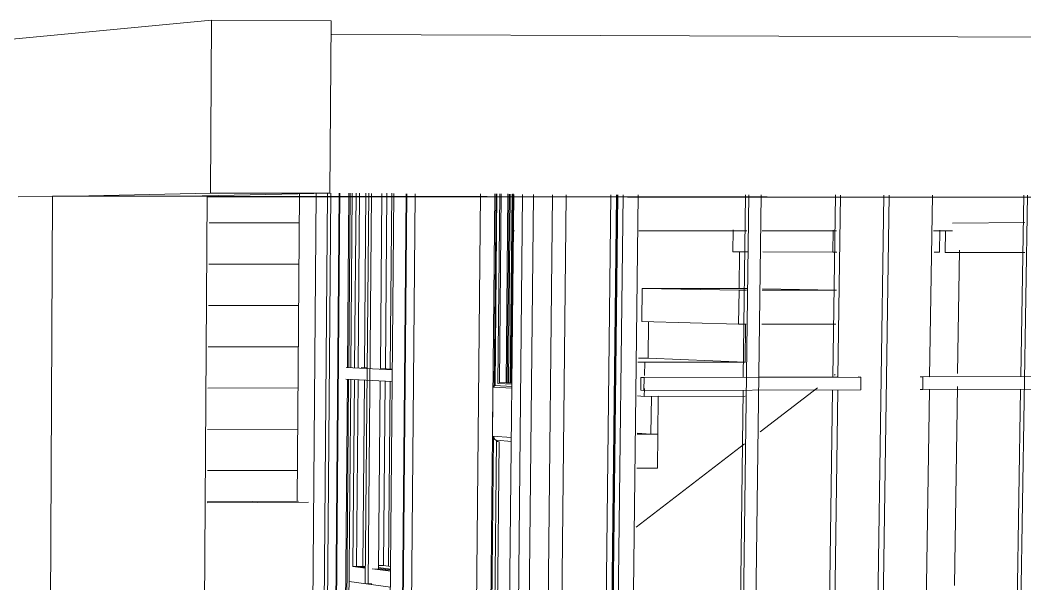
# Model space of a CAD drawing. Header units: inches. Extents: x 205 to 211, y -138 to -29.
# Drawn here: x 208.7882 to 208.9111, y -72.9838 to -72.9149 of the extents above; entities that cross this region are included whole.
import ezdxf

# ---------------------------------------------------------------- set-up
doc = ezdxf.new("R2010")
doc.units = ezdxf.units.IN
doc.header["$MEASUREMENT"] = 0
for name, color, linetype, lineweight in [('A-DOOR', 31, 'Continuous', 13), ('A-DOOR-FRAM', 31, 'Continuous', 9), ('A-DOOR-GLAZ', 31, 'Continuous', 9), ('A-GLAZ', 151, 'Continuous', 13), ('A-WALL', 113, 'Continuous', 13), ('A-WALL-PATT', 111, 'Continuous', 13), ('Q-CASE', 31, 'Continuous', 9), ('S-BEAM', 12, 'Continuous', 9), ('S-STRS', 31, 'Continuous', 9)]:
    doc.layers.add(name, color=color, linetype=linetype, lineweight=lineweight)

# ---------------------------------------------------------------- blocks, each defined once
blk = doc.blocks.new('FP_116-160')
at = {"layer": 'A-WALL-PATT', "lineweight": 9}
for p, q in [((71.89937, -72.93965), (71.91041, -72.93965)), ((71.89934, -72.94471), (71.91037, -72.9447)), ((71.8993, -72.94977), (71.91033, -72.94975)), ((71.89927, -72.95482), (71.91029, -72.9548)), ((71.89924, -72.95986), (71.91025, -72.95983)), ((71.8992, -72.96491), (71.91021, -72.96487)), ((71.89917, -72.96994), (71.91017, -72.9699))]:
    blk.add_line(p, q, dxfattribs=at)
blk = doc.blocks.new('FP_120-160')
at = {"layer": 'A-WALL-PATT', "lineweight": 9}
for p, q in [((72.08276, -72.92667), (72.0902, -72.92642)), ((72.08261, -72.93288), (72.09004, -72.93273)), ((72.02851, -72.93943), (72.08989, -72.93903)), ((71.99027, -72.93969), (71.99913, -72.93963)), ((72.00103, -72.93961), (72.01, -72.93956)), ((72.0284, -72.94492), (72.08973, -72.94532)), ((72.0283, -72.9504), (72.048, -72.95079)), ((72.07043, -72.95123), (72.08957, -72.9516)), ((72.0282, -72.95587), (72.04788, -72.95652)), ((72.07029, -72.95725), (72.08942, -72.95788)), ((72.02809, -72.96134), (72.04776, -72.96224)), ((72.07015, -72.96327), (72.08926, -72.96415)), ((72.02799, -72.96681), (72.04764, -72.96796)), ((72.07001, -72.96928), (72.0891, -72.97041)), ((72.02788, -72.97226), (72.04752, -72.97368)), ((72.06988, -72.97529), (72.08895, -72.97666))]:
    blk.add_line(p, q, dxfattribs=at)
blk = doc.blocks.new('FP_122-160')
at = {"layer": 'A-WALL-PATT', "lineweight": 9}
for p, q in [((72.07368, -72.81068), (72.09323, -72.80513)), ((72.07354, -72.81687), (72.09307, -72.81158)), ((71.99249, -72.83374), (72.05209, -72.81681)), ((72.07339, -72.82305), (72.09291, -72.81803)), ((71.99241, -72.83884), (72.05197, -72.82271)), ((72.07325, -72.82923), (72.09274, -72.82447)), ((71.99233, -72.84393), (72.05184, -72.8286)), ((72.07311, -72.8354), (72.09258, -72.8309)), ((71.99226, -72.84901), (72.05172, -72.83449)), ((72.07297, -72.84156), (72.09242, -72.83732)), ((71.99218, -72.85409), (72.0516, -72.84036)), ((71.9921, -72.85916), (72.05147, -72.84624)), ((71.99179, -72.87941), (72.09179, -72.86293)), ((71.99171, -72.88446), (72.09163, -72.86932)), ((71.99163, -72.8895), (72.09147, -72.87569)), ((71.99155, -72.89454), (72.09131, -72.88206)), ((72.00122, -72.89849), (72.09115, -72.88842)), ((72.04724, -72.89909), (72.09099, -72.89477)), ((72.08292, -72.92045), (72.09036, -72.92011)), ((72.08276, -72.92667), (72.0902, -72.92642))]:
    blk.add_line(p, q, dxfattribs=at)

msp = doc.modelspace()

# ---------------------------------------------------------------- linework, layer by layer
at = {"layer": 'A-DOOR', "lineweight": 9}
for p, q in [((208.84449, -72.93611), (208.84333, -73.05344)), ((208.84504, -73.05403), (208.84623, -72.93612)), ((208.84847, -72.93612), (208.84824, -72.95919)), ((208.84599, -72.95974), (208.84593, -72.96572)), ((208.84833, -72.95987), (208.84599, -72.95974)), ((208.84611, -72.95974), (208.84599, -72.95974)), ((208.84606, -72.96573), (208.84531, -73.04006)), ((208.84593, -72.96572), (208.84827, -72.96589)), ((208.84617, -72.96603), (208.84606, -72.96573)), ((208.84645, -72.96623), (208.84571, -73.0396)), ((208.846, -73.03945), (208.84674, -72.9664)), ((208.84827, -72.96637), (208.84642, -72.96623)), ((208.84648, -72.9663), (208.84645, -72.96623)), ((208.84674, -72.9664), (208.84659, -72.96638))]:
    msp.add_line(p, q, dxfattribs=at)
at = {"layer": 'A-DOOR'}
for p, q in [((208.84616, -72.95974), (208.8464, -72.93612)), ((208.84625, -72.95954), (208.84649, -72.93612)), ((208.8466, -72.95929), (208.84684, -72.93612)), ((208.84679, -72.95917), (208.84702, -72.93612)), ((208.84775, -72.95921), (208.84798, -72.93613)), ((208.84812, -72.93613), (208.84788, -72.95917)), ((208.84833, -72.93613), (208.8481, -72.95918)), ((208.84817, -72.95918), (208.84841, -72.93612)), ((208.84611, -72.95975), (208.84611, -72.95953)), ((208.84616, -72.95954), (208.84611, -72.95953)), ((208.84834, -72.95965), (208.84621, -72.95954)), ((208.84834, -72.95938), (208.8466, -72.95929)), ((208.84834, -72.95925), (208.84676, -72.95917)), ((208.84835, -72.9592), (208.8476, -72.95916))]:
    msp.add_line(p, q, dxfattribs=at)
at = {"layer": 'A-DOOR', "lineweight": 9}
for points in [[(208.84645, -72.96623, 0), (208.8464, -72.96622, 0), (208.84634, -72.96621, 0), (208.84629, -72.96618, 0), (208.84624, -72.96613, 0), (208.8462, -72.96608, 0), (208.84617, -72.96603, 0)], [(208.84659, -72.96638, 0), (208.84657, -72.96638, 0), (208.84654, -72.96637, 0), (208.84652, -72.96636, 0), (208.84651, -72.96634, 0), (208.84649, -72.96632, 0), (208.84648, -72.9663, 0)]]:
    msp.add_polyline3d(points, dxfattribs=at)
at = {"layer": 'A-DOOR-FRAM'}
for p, q in [((208.83548, -72.93609), (208.83443, -73.05322)), ((208.83649, -72.9361), (208.83542, -73.05357)), ((208.84729, -73.0578), (208.84854, -72.93619)), ((208.84837, -73.05818), (208.84963, -72.9362)), ((208.85097, -72.9362), (208.84969, -73.05816)), ((208.90282, -72.95807), (208.90305, -72.94301)), ((208.90242, -72.98397), (208.9028, -72.95964))]:
    msp.add_line(p, q, dxfattribs=at)
at = {"layer": 'A-DOOR-GLAZ'}
msp.add_line((208.8476, -72.9592), (208.84783, -72.93612), dxfattribs=at)
at = {"layer": 'A-GLAZ', "lineweight": 9}
for p, q in [((208.82354, -73.04026), (208.82437, -72.93601)), ((208.82493, -73.04071), (208.82577, -72.93602)), ((208.82969, -72.93603), (208.82951, -72.95738)), ((208.82951, -72.95738), (208.82969, -72.93603)), ((208.83028, -72.95734), (208.83046, -72.93603)), ((208.83389, -72.93608), (208.83294, -73.04332)), ((208.83539, -72.93609), (208.83442, -73.0438)), ((208.85915, -73.04889), (208.86043, -72.93622)), ((208.88787, -72.93624), (208.88756, -72.95851)), ((208.88819, -72.95851), (208.88851, -72.93625)), ((208.8938, -72.93625), (208.89241, -73.03123)), ((208.89307, -73.03121), (208.89446, -72.93625)), ((208.89974, -72.93626), (208.8994, -72.95848)), ((208.8295, -72.95883), (208.8293, -72.98164)), ((208.8293, -72.98164), (208.8295, -72.95883)), ((208.83007, -72.98164), (208.83027, -72.95887)), ((208.88753, -72.96006), (208.88673, -73.01737)), ((208.88717, -73.0314), (208.88817, -72.96007)), ((208.89938, -72.96003), (208.8983, -73.03103)), ((208.8293, -72.98164), (208.83041, -72.98179)), ((208.83007, -72.98164), (208.8293, -72.98164)), ((208.83041, -72.98179), (208.8293, -72.98164)), ((208.83042, -72.98164), (208.8293, -72.98164)), ((208.83042, -72.98168), (208.83007, -72.98164)), ((208.83164, -72.98194), (208.83349, -72.98218)), ((208.83349, -72.98218), (208.83164, -72.98194)), ((208.8335, -72.98197), (208.83202, -72.98178)), ((208.83202, -72.98178), (208.8335, -72.98197)), ((208.8335, -72.98208), (208.83202, -72.98189)), ((208.83203, -72.98155), (208.83263, -72.98154)), ((208.83263, -72.98154), (208.83351, -72.98165))]:
    msp.add_line(p, q, dxfattribs=at)
at = {"layer": 'A-GLAZ'}
for p, q in [((208.82534, -73.03929), (208.82618, -72.93602)), ((208.82719, -72.93602), (208.82635, -73.03849)), ((208.82643, -73.03852), (208.82728, -72.93602)), ((208.82821, -72.95732), (208.82838, -72.93603)), ((208.82836, -72.95733), (208.82853, -72.93603)), ((208.8288, -72.93603), (208.82863, -72.95734)), ((208.82908, -72.95737), (208.82926, -72.93603)), ((208.82969, -72.93603), (208.82951, -72.95738)), ((208.8308, -72.93604), (208.83039, -72.98372)), ((208.83075, -72.98377), (208.83116, -72.93605)), ((208.83242, -72.93605), (208.83223, -72.95746)), ((208.83284, -72.95747), (208.83303, -72.93603)), ((208.83362, -72.93603), (208.83343, -72.9575)), ((208.86111, -72.93622), (208.85984, -73.04726)), ((208.86117, -72.93622), (208.8599, -73.04632)), ((208.86191, -72.93622), (208.86064, -73.04592)), ((208.86128, -72.93622), (208.86071, -72.98641)), ((208.86317, -72.9847), (208.86374, -72.93622)), ((208.87661, -72.95854), (208.8769, -72.93624)), ((208.8773, -72.93624), (208.87665, -72.9867)), ((208.87813, -72.98669), (208.8788, -72.93624)), ((208.91135, -72.93627), (208.91054, -72.98647)), ((208.91056, -72.95846), (208.91092, -72.93627)), ((208.83371, -72.9576), (208.82803, -72.95732)), ((208.82988, -72.95734), (208.83062, -72.95738)), ((208.83223, -72.95746), (208.83371, -72.95753)), ((208.82753, -73.03827), (208.82819, -72.95876)), ((208.82768, -73.03832), (208.82834, -72.95877)), ((208.82802, -72.95876), (208.83369, -72.95906)), ((208.86407, -72.96011), (208.86409, -72.95855)), ((208.86409, -72.95855), (208.87661, -72.95852)), ((208.86447, -72.95857), (208.86409, -72.95855)), ((208.86447, -72.95857), (208.86445, -72.96013)), ((208.89099, -72.95851), (208.86447, -72.95857)), ((208.87851, -72.95852), (208.88811, -72.95849)), ((208.89067, -72.95849), (208.89099, -72.95851)), ((208.89097, -72.96006), (208.89099, -72.95851)), ((208.89858, -72.95849), (208.89825, -72.95847)), ((208.89858, -72.95849), (208.89856, -72.96004)), ((208.92483, -72.95842), (208.89858, -72.95849)), ((208.8994, -72.95847), (208.91056, -72.95844)), ((208.82861, -72.95879), (208.82795, -73.03824)), ((208.82888, -72.98165), (208.82907, -72.95881)), ((208.8295, -72.95883), (208.8293, -72.98164)), ((208.83222, -72.95898), (208.83202, -72.98199)), ((208.83263, -72.98154), (208.83282, -72.95899)), ((208.83342, -72.95902), (208.83322, -72.98161)), ((208.89856, -72.96004), (208.9248, -72.95997)), ((208.9101, -72.98642), (208.91053, -72.96)), ((208.86407, -72.96011), (208.86445, -72.96013)), ((208.86445, -72.96013), (208.89097, -72.96006)), ((208.87625, -72.98665), (208.87659, -72.9601)), ((208.89823, -72.96002), (208.89856, -72.96004)), ((208.8293, -72.98164), (208.82888, -72.98165)), ((208.83041, -72.98184), (208.82888, -72.98165)), ((208.83041, -72.98179), (208.8293, -72.98164)), ((208.83349, -72.98224), (208.83122, -72.98195)), ((208.83349, -72.98218), (208.83164, -72.98194)), ((208.82841, -72.9835), (208.83347, -72.98418)), ((208.83039, -72.98372), (208.83075, -72.98377)), ((208.8312, -72.98376), (208.83075, -72.98377))]:
    msp.add_line(p, q, dxfattribs=at)
at = {"layer": 'A-WALL'}
for p, q in [((208.82235, -72.93599), (208.82206, -72.97367)), ((208.85195, -73.06033), (208.85328, -72.93622)), ((208.8537, -73.05161), (208.85496, -72.93622)), ((208.90132, -72.94062), (208.90128, -72.94327)), ((208.91075, -72.94326), (208.90128, -72.94327)), ((208.90128, -72.94327), (208.91098, -72.94329)), ((208.91103, -72.94327), (208.91075, -72.94326)), ((208.81105, -72.97374), (208.82221, -72.97368)), ((208.82344, -72.97381), (208.81105, -72.97387))]:
    msp.add_line(p, q, dxfattribs=at)
at = {"layer": 'Q-CASE'}
for p, q in [((208.81158, -72.91489), (208.7365, -72.92198)), ((208.81158, -72.91489), (208.81144, -72.93602)), ((208.82621, -72.91495), (208.81158, -72.91489)), ((208.82604, -72.93604), (208.82621, -72.91495)), ((208.99483, -72.91729), (208.82629, -72.91664)), ((208.78795, -72.93647), (208.79214, -72.93638)), ((208.79165, -73.03893), (208.79214, -72.93638)), ((208.79214, -72.93638), (208.81106, -72.93639)), ((208.81144, -72.93602), (208.79471, -72.93638)), ((208.8085, -72.93639), (208.82604, -72.93604)), ((208.81037, -73.03865), (208.81106, -72.93639)), ((208.99437, -72.93657), (208.81106, -72.9364)), ((208.81107, -72.93647), (208.98916, -72.93663)), ((208.81144, -72.93602), (208.82604, -72.93604))]:
    msp.add_line(p, q, dxfattribs=at)
at = {"layer": 'S-BEAM'}
for p, q in [((208.84863, -72.94061), (208.84851, -72.94061)), ((208.84851, -72.94061), (208.84863, -72.94061)), ((208.87703, -72.94061), (208.86385, -72.94061)), ((208.86385, -72.94062), (208.87704, -72.94062)), ((208.888, -72.94062), (208.87893, -72.94062)), ((208.87893, -72.94062), (208.88801, -72.94062)), ((208.90218, -72.94062), (208.89988, -72.94062)), ((208.89989, -72.94063), (208.90132, -72.94063))]:
    msp.add_line(p, q, dxfattribs=at)
at = {"layer": 'S-STRS'}
for p, q in [((208.87533, -72.9432), (208.87536, -72.94049)), ((208.88755, -72.94324), (208.88759, -72.94055)), ((208.90061, -72.94323), (208.90065, -72.94055)), ((208.87712, -72.94321), (208.87533, -72.9432)), ((208.87533, -72.9432), (208.87615, -72.9432)), ((208.87609, -72.94767), (208.87615, -72.9432)), ((208.88755, -72.94324), (208.87901, -72.94321)), ((208.88805, -72.94324), (208.88755, -72.94324)), ((208.89994, -72.94323), (208.90061, -72.94323)), ((208.90061, -72.94323), (208.89994, -72.94323)), ((208.86419, -72.95171), (208.86424, -72.94768)), ((208.87609, -72.94767), (208.86424, -72.94768)), ((208.86424, -72.94768), (208.87609, -72.94787)), ((208.87609, -72.94767), (208.87707, -72.94769)), ((208.87896, -72.94772), (208.88799, -72.94786)), ((208.87604, -72.95204), (208.87609, -72.94787)), ((208.87609, -72.94787), (208.87701, -72.94787)), ((208.87891, -72.94787), (208.88798, -72.94786)), ((208.87604, -72.95204), (208.86419, -72.95171)), ((208.86497, -72.95618), (208.86502, -72.95173)), ((208.87696, -72.95204), (208.87604, -72.95204)), ((208.8769, -72.95204), (208.87684, -72.95666)), ((208.87696, -72.95204), (208.8769, -72.95204)), ((208.88793, -72.95202), (208.87886, -72.95204)), ((208.86497, -72.95618), (208.86379, -72.95618)), ((208.86497, -72.95618), (208.87684, -72.95666)), ((208.86373, -72.95666), (208.86456, -72.95669)), ((208.86454, -72.95832), (208.86456, -72.95669)), ((208.86456, -72.95669), (208.8769, -72.95666)), ((208.87684, -72.95666), (208.8769, -72.95666)), ((208.88784, -72.95819), (208.88776, -72.95825)), ((208.86451, -72.96086), (208.86452, -72.95988)), ((208.8857, -72.95983), (208.87869, -72.9652)), ((208.86451, -72.96086), (208.86368, -72.96081)), ((208.87685, -72.96082), (208.86451, -72.96086)), ((208.86537, -72.96086), (208.86531, -72.96548)), ((208.86622, -72.96085), (208.86537, -72.96086)), ((208.86617, -72.96548), (208.86622, -72.96085)), ((208.86363, -72.96537), (208.86531, -72.96548)), ((208.86363, -72.96549), (208.86617, -72.96548)), ((208.86531, -72.96548), (208.86617, -72.96548)), ((208.86612, -72.96964), (208.86617, -72.96548)), ((208.87677, -72.96667), (208.8635, -72.97684)), ((208.86612, -72.96964), (208.86358, -72.96965))]:
    msp.add_line(p, q, dxfattribs=at)

# ---------------------------------------------------------------- block references
at = {"layer": 'A-WALL', "lineweight": 9}
for name in ['FP_122-160', 'FP_116-160', 'FP_120-160']:
    msp.add_blockref(name, (136.91191, 0), dxfattribs=at)

doc.saveas('drawing.dxf')
